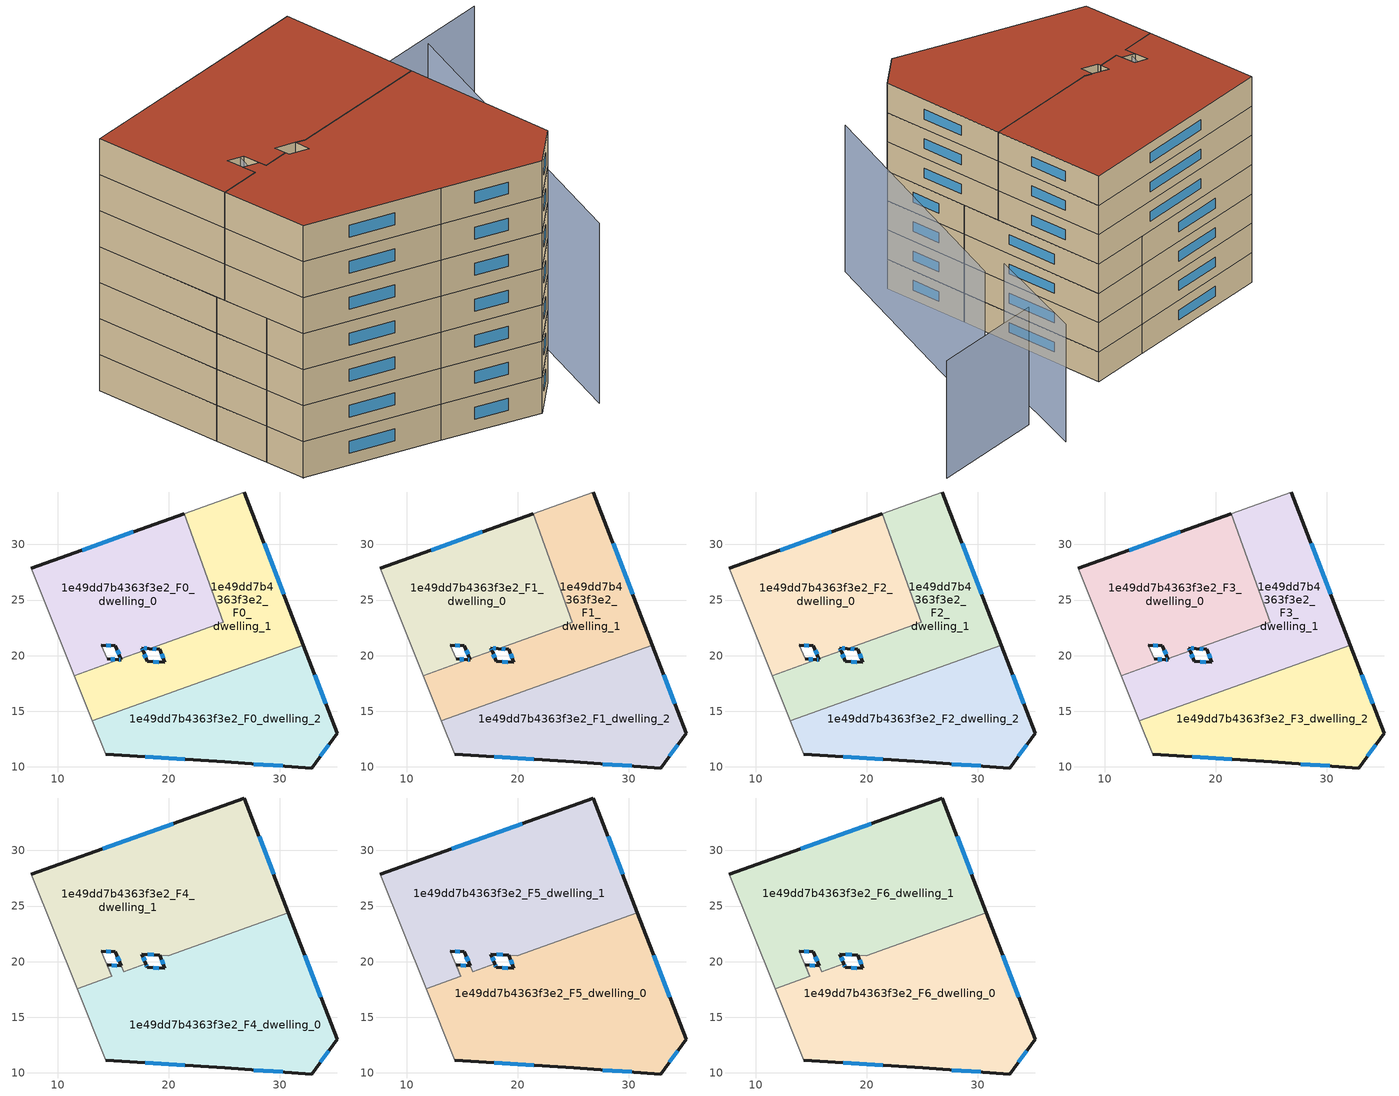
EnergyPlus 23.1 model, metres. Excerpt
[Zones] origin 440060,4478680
1e49dd7b4363f3e2_F0_dwelling_0
 floor ground (EU_floor_Construction): 21.39,32.78 24.89,23.01 18.27,20.64 17.59,20.68 17.69,20.43 15.7,19.72 15.21,20.88 13.94,20.95 14.46,19.7 15.48,19.64 11.5,18.21 7.65,27.85 z0
 wall outside (EU_wall_Construction): 17.69,20.43 17.59,20.68 18.27,20.64 / 13.94,20.95 15.21,20.88 15.7,19.72 / 15.48,19.64 14.46,19.7 / 21.39,32.78 7.65,27.85 z0:3
 wall adiabatic (EU_wall_Construction): 14.46,19.7 13.94,20.95 / 7.65,27.85 11.5,18.21 z0:3
 wall to 1e49dd7b4363f3e2_F0_dwelling_1 (EU_wall_Construction): 15.7,19.72 17.69,20.43 / 11.5,18.21 15.48,19.64 / 18.27,20.64 24.89,23.01 21.39,32.78 z0:3
 window (EU_Window_Construction): 17.82,20.67 18.04,20.65 / 17.66,20.52 17.63,20.6 / 15.37,20.49 15.54,20.11 / 14.36,20.93 14.78,20.9 / 15.14,19.66 14.8,19.68 / 16.8,31.13 12.24,29.5 z1:2
1e49dd7b4363f3e2_F0_dwelling_1
 floor ground (EU_floor_Construction): 26.8,34.72 32.1,20.93 13.13,14.12 11.5,18.21 15.48,19.64 15.74,19.62 15.7,19.72 17.69,20.43 18.07,19.49 19.64,19.39 19.21,20.57 18.27,20.64 24.89,23.01 21.39,32.78 z0
 wall outside (EU_wall_Construction): 15.7,19.72 15.74,19.62 15.48,19.64 / 18.27,20.64 19.21,20.57 19.64,19.39 18.07,19.49 17.69,20.43 / 32.1,20.93 26.8,34.72 z0:3
 wall adiabatic (EU_wall_Construction): 26.8,34.72 21.39,32.78 / 11.5,18.21 13.13,14.12 z0:3
 wall to 1e49dd7b4363f3e2_F0_dwelling_2 (EU_wall_Construction): 13.13,14.13 32.1,20.93 z0:3
 window (EU_Window_Construction): 15.65,19.63 15.57,19.63 / 17.95,19.81 17.82,20.12 / 19.12,19.43 18.6,19.46 / 19.35,20.18 19.5,19.79 / 18.58,20.62 18.89,20.59 / 30.33,25.54 28.57,30.11 z1:2
1e49dd7b4363f3e2_F0_dwelling_2
 floor ground (EU_floor_Construction): 32.1,20.93 35.14,13.02 32.89,9.89 25.04,10.43 14.33,11.13 13.13,14.12 z0
 wall outside (EU_wall_Construction): 14.33,11.13 25.04,10.43 32.89,9.89 35.14,13.02 32.1,20.93 z0:3
 wall adiabatic (EU_wall_Construction): 13.13,14.12 14.33,11.13 z0:3
 window (EU_Window_Construction): 34.13,15.66 33.12,18.28 / 33.64,10.94 34.39,11.97 / 27.66,10.25 30.26,10.08 / 17.91,10.9 21.46,10.67 z1:2
1e49dd7b4363f3e2_F1_dwelling_0
 floor to 1e49dd7b4363f3e2_F0_dwelling_0 (EU_floor_Construction): 21.39,32.78 24.89,23.01 18.27,20.64 17.59,20.68 17.69,20.43 15.7,19.72 15.21,20.88 13.94,20.95 14.46,19.7 15.48,19.64 11.5,18.21 7.65,27.85 z3
 wall outside (EU_wall_Construction): 17.69,20.43 17.59,20.68 18.27,20.64 / 13.94,20.95 15.21,20.88 15.7,19.72 / 15.48,19.64 14.46,19.7 / 21.39,32.78 7.65,27.85 z3:6
 wall adiabatic (EU_wall_Construction): 14.46,19.7 13.94,20.95 / 7.65,27.85 11.5,18.21 z3:6
 wall to 1e49dd7b4363f3e2_F1_dwelling_1 (EU_wall_Construction): 15.7,19.72 17.69,20.43 / 11.5,18.21 15.48,19.64 / 18.27,20.64 24.89,23.01 21.39,32.78 z3:6
 window (EU_Window_Construction): 17.82,20.67 18.04,20.65 / 17.66,20.52 17.63,20.6 / 15.37,20.49 15.54,20.11 / 14.36,20.93 14.78,20.9 / 15.14,19.66 14.8,19.68 / 16.8,31.13 12.24,29.5 z4:5
1e49dd7b4363f3e2_F1_dwelling_1
 floor to 1e49dd7b4363f3e2_F0_dwelling_1 (EU_floor_Construction): 26.8,34.72 32.1,20.93 13.13,14.12 11.5,18.21 15.48,19.64 15.74,19.62 15.7,19.72 17.69,20.43 18.07,19.49 19.64,19.39 19.21,20.57 18.27,20.64 24.89,23.01 21.39,32.78 z3
 wall outside (EU_wall_Construction): 15.7,19.72 15.74,19.62 15.48,19.64 / 18.27,20.64 19.21,20.57 19.64,19.39 18.07,19.49 17.69,20.43 / 32.1,20.93 26.8,34.72 z3:6
 wall adiabatic (EU_wall_Construction): 26.8,34.72 21.39,32.78 / 11.5,18.21 13.13,14.12 z3:6
 wall to 1e49dd7b4363f3e2_F1_dwelling_2 (EU_wall_Construction): 13.13,14.13 32.1,20.93 z3:6
 window (EU_Window_Construction): 15.65,19.63 15.57,19.63 / 17.95,19.81 17.82,20.12 / 19.12,19.43 18.6,19.46 / 19.35,20.18 19.5,19.79 / 18.58,20.62 18.89,20.59 / 30.33,25.54 28.57,30.11 z4:5
1e49dd7b4363f3e2_F1_dwelling_2
 floor to 1e49dd7b4363f3e2_F0_dwelling_2 (EU_floor_Construction): 32.1,20.93 35.14,13.02 32.89,9.89 25.04,10.43 14.33,11.13 13.13,14.12 z3
 wall outside (EU_wall_Construction): 14.33,11.13 25.04,10.43 32.89,9.89 35.14,13.02 32.1,20.93 z3:6
 wall adiabatic (EU_wall_Construction): 13.13,14.12 14.33,11.13 z3:6
 window (EU_Window_Construction): 34.13,15.66 33.12,18.28 / 33.64,10.94 34.39,11.97 / 27.66,10.25 30.26,10.08 / 17.91,10.9 21.46,10.67 z4:5
1e49dd7b4363f3e2_F2_dwelling_0
 floor to 1e49dd7b4363f3e2_F1_dwelling_0 (EU_floor_Construction): 21.39,32.78 24.89,23.01 18.27,20.64 17.59,20.68 17.69,20.43 15.7,19.72 15.21,20.88 13.94,20.95 14.46,19.7 15.48,19.64 11.5,18.21 7.65,27.85 z6
 wall outside (EU_wall_Construction): 17.69,20.43 17.59,20.68 18.27,20.64 / 13.94,20.95 15.21,20.88 15.7,19.72 / 15.48,19.64 14.46,19.7 / 21.39,32.78 7.65,27.85 z6:9
 wall adiabatic (EU_wall_Construction): 14.46,19.7 13.94,20.95 / 7.65,27.85 11.5,18.21 z6:9
 wall to 1e49dd7b4363f3e2_F2_dwelling_1 (EU_wall_Construction): 15.7,19.72 17.69,20.43 / 11.5,18.21 15.48,19.64 / 18.27,20.64 24.89,23.01 21.39,32.78 z6:9
 window (EU_Window_Construction): 17.82,20.67 18.04,20.65 / 17.66,20.52 17.63,20.6 / 15.37,20.49 15.54,20.11 / 14.36,20.93 14.78,20.9 / 15.14,19.66 14.8,19.68 / 16.8,31.13 12.24,29.5 z7:8
1e49dd7b4363f3e2_F2_dwelling_1
 floor to 1e49dd7b4363f3e2_F1_dwelling_1 (EU_floor_Construction): 26.8,34.72 32.1,20.93 13.13,14.12 11.5,18.21 15.48,19.64 15.74,19.62 15.7,19.72 17.69,20.43 18.07,19.49 19.64,19.39 19.21,20.57 18.27,20.64 24.89,23.01 21.39,32.78 z6
 wall outside (EU_wall_Construction): 15.7,19.72 15.74,19.62 15.48,19.64 / 18.27,20.64 19.21,20.57 19.64,19.39 18.07,19.49 17.69,20.43 / 32.1,20.93 26.8,34.72 z6:9
 wall adiabatic (EU_wall_Construction): 26.8,34.72 21.39,32.78 / 11.5,18.21 13.13,14.12 z6:9
 wall to 1e49dd7b4363f3e2_F2_dwelling_2 (EU_wall_Construction): 13.13,14.13 32.1,20.93 z6:9
 window (EU_Window_Construction): 15.65,19.63 15.57,19.63 / 17.95,19.81 17.82,20.12 / 19.12,19.43 18.6,19.46 / 19.35,20.18 19.5,19.79 / 18.58,20.62 18.89,20.59 / 30.33,25.54 28.57,30.11 z7:8
1e49dd7b4363f3e2_F2_dwelling_2
 floor to 1e49dd7b4363f3e2_F1_dwelling_2 (EU_floor_Construction): 32.1,20.93 35.14,13.02 32.89,9.89 25.04,10.43 14.33,11.13 13.13,14.12 z6
 wall outside (EU_wall_Construction): 14.33,11.13 25.04,10.43 32.89,9.89 35.14,13.02 32.1,20.93 z6:9
 wall adiabatic (EU_wall_Construction): 13.13,14.12 14.33,11.13 z6:9
 window (EU_Window_Construction): 34.13,15.66 33.12,18.28 / 33.64,10.94 34.39,11.97 / 27.66,10.25 30.26,10.08 / 17.91,10.9 21.46,10.67 z7:8
1e49dd7b4363f3e2_F3_dwelling_0
 floor to 1e49dd7b4363f3e2_F2_dwelling_0 (EU_floor_Construction): 21.39,32.78 24.89,23.01 18.27,20.64 17.59,20.68 17.69,20.43 15.7,19.72 15.21,20.88 13.94,20.95 14.46,19.7 15.48,19.64 11.5,18.21 7.65,27.85 z9
 wall outside (EU_wall_Construction): 17.69,20.43 17.59,20.68 18.27,20.64 / 13.94,20.95 15.21,20.88 15.7,19.72 / 15.48,19.64 14.46,19.7 / 21.39,32.78 7.65,27.85 z9:12
 wall adiabatic (EU_wall_Construction): 14.46,19.7 13.94,20.95 / 7.65,27.85 11.5,18.21 z9:12
 wall to 1e49dd7b4363f3e2_F3_dwelling_1 (EU_wall_Construction): 15.7,19.72 17.69,20.43 / 11.5,18.21 15.48,19.64 / 18.27,20.64 24.89,23.01 21.39,32.78 z9:12
 window (EU_Window_Construction): 17.82,20.67 18.04,20.65 / 17.66,20.52 17.63,20.6 / 15.37,20.49 15.54,20.11 / 14.36,20.93 14.78,20.9 / 15.14,19.66 14.8,19.68 / 16.8,31.13 12.24,29.5 z10:11
1e49dd7b4363f3e2_F3_dwelling_1
 floor to 1e49dd7b4363f3e2_F2_dwelling_1 (EU_floor_Construction): 26.8,34.72 32.1,20.93 13.13,14.12 11.5,18.21 15.48,19.64 15.74,19.62 15.7,19.72 17.69,20.43 18.07,19.49 19.64,19.39 19.21,20.57 18.27,20.64 24.89,23.01 21.39,32.78 z9
 wall outside (EU_wall_Construction): 15.7,19.72 15.74,19.62 15.48,19.64 / 18.27,20.64 19.21,20.57 19.64,19.39 18.07,19.49 17.69,20.43 / 32.1,20.93 26.8,34.72 z9:12
 wall adiabatic (EU_wall_Construction): 26.8,34.72 21.39,32.78 / 11.5,18.21 13.13,14.12 z9:12
 wall to 1e49dd7b4363f3e2_F3_dwelling_2 (EU_wall_Construction): 13.13,14.13 32.1,20.93 z9:12
 window (EU_Window_Construction): 15.65,19.63 15.57,19.63 / 17.95,19.81 17.82,20.12 / 19.12,19.43 18.6,19.46 / 19.35,20.18 19.5,19.79 / 18.58,20.62 18.89,20.59 / 30.33,25.54 28.57,30.11 z10:11
1e49dd7b4363f3e2_F3_dwelling_2
 floor to 1e49dd7b4363f3e2_F2_dwelling_2 (EU_floor_Construction): 32.1,20.93 35.14,13.02 32.89,9.89 25.04,10.43 14.33,11.13 13.13,14.12 z9
 wall outside (EU_wall_Construction): 14.33,11.13 25.04,10.43 32.89,9.89 35.14,13.02 32.1,20.93 z9:12
 wall adiabatic (EU_wall_Construction): 13.13,14.12 14.33,11.13 z9:12
 window (EU_Window_Construction): 34.13,15.66 33.12,18.28 / 33.64,10.94 34.39,11.97 / 27.66,10.25 30.26,10.08 / 17.91,10.9 21.46,10.67 z10:11
1e49dd7b4363f3e2_F4_dwelling_0
 floor to 1e49dd7b4363f3e2_F3_dwelling_0 (EU_floor_Construction): 15.48,19.64 14.62,19.33 14.46,19.7 z12
 floor to 1e49dd7b4363f3e2_F3_dwelling_1 (EU_floor_Construction): 30.77,24.39 32.1,20.93 13.13,14.13 11.75,17.57 14.88,18.69 14.62,19.33 15.48,19.64 15.74,19.62 15.97,19.08 17.95,19.79 18.07,19.49 19.64,19.39 19.21,20.57 19.97,20.52 z12
 floor to 1e49dd7b4363f3e2_F3_dwelling_2 (EU_floor_Construction): 32.1,20.93 35.14,13.02 32.89,9.89 25.04,10.43 14.33,11.13 13.13,14.13 z12
 wall outside (EU_wall_Construction): 15.74,19.62 14.46,19.7 / 19.21,20.57 19.64,19.39 18.07,19.49 17.95,19.79 / 14.33,11.13 25.04,10.43 32.89,9.89 35.14,13.02 30.77,24.39 z12:15
 wall adiabatic (EU_wall_Construction): 14.46,19.7 14.89,18.69 11.75,17.57 14.33,11.13 z12:15
 wall to 1e49dd7b4363f3e2_F4_dwelling_1 (EU_wall_Construction): 15.97,19.08 15.74,19.62 / 17.95,19.79 15.98,19.08 / 19.97,20.52 19.21,20.57 / 30.77,24.39 19.98,20.52 z12:15
 window (EU_Window_Construction): 15.31,19.65 14.89,19.67 / 18.03,19.59 17.99,19.69 / 19.12,19.43 18.6,19.46 / 19.35,20.18 19.5,19.79 / 33.68,16.82 32.23,20.59 / 33.64,10.94 34.39,11.97 / 27.66,10.25 30.26,10.08 / 17.91,10.9 21.46,10.67 z13:14
1e49dd7b4363f3e2_F4_dwelling_1
 floor to 1e49dd7b4363f3e2_F3_dwelling_0 (EU_floor_Construction): 21.39,32.78 24.89,23.01 18.27,20.64 17.59,20.68 17.69,20.43 15.7,19.72 15.21,20.88 13.94,20.95 14.62,19.33 11.5,18.21 7.65,27.85 z12
 floor to 1e49dd7b4363f3e2_F3_dwelling_1 (EU_floor_Construction): 17.69,20.43 17.95,19.79 15.98,19.08 15.75,19.61 15.72,19.67 15.7,19.72 z12; 26.8,34.72 30.77,24.39 19.98,20.52 18.27,20.64 24.89,23.01 21.39,32.78 z12; 14.62,19.33 14.88,18.69 11.75,17.57 11.5,18.21 z12
 wall outside (EU_wall_Construction): 13.94,20.95 15.21,20.88 15.74,19.63 / 30.77,24.39 26.8,34.72 7.65,27.85 / 17.95,19.79 17.59,20.68 19.21,20.57 z12:15
 wall adiabatic (EU_wall_Construction): 14.89,18.69 13.94,20.95 / 7.65,27.85 11.75,17.57 14.88,18.69 z12:15
 window (EU_Window_Construction): 15.39,20.46 15.56,20.05 / 14.36,20.93 14.78,20.9 / 20.4,32.42 14.05,30.14 / 29.44,27.84 28.13,31.27 / 17.83,20.09 17.71,20.39 / 18.13,20.65 18.67,20.61 z13:14
1e49dd7b4363f3e2_F5_dwelling_0
 floor to 1e49dd7b4363f3e2_F4_dwelling_0 (EU_floor_Construction): 30.77,24.39 35.14,13.02 32.89,9.89 25.04,10.43 14.33,11.13 11.75,17.57 14.88,18.69 14.46,19.7 15.74,19.62 15.97,19.08 17.95,19.79 18.07,19.49 19.64,19.39 19.21,20.57 19.97,20.52 z15
 wall outside (EU_wall_Construction): 15.74,19.62 14.46,19.7 / 19.21,20.57 19.64,19.39 18.07,19.49 17.95,19.79 / 14.33,11.13 25.04,10.43 32.89,9.89 35.14,13.02 30.77,24.39 z15:18
 wall adiabatic (EU_wall_Construction): 14.46,19.7 14.89,18.69 11.75,17.57 14.33,11.13 z15:18
 wall to 1e49dd7b4363f3e2_F5_dwelling_1 (EU_wall_Construction): 15.97,19.08 15.74,19.62 / 17.95,19.79 15.98,19.08 / 19.97,20.52 19.21,20.57 / 30.77,24.39 19.98,20.52 z15:18
 window (EU_Window_Construction): 15.31,19.65 14.89,19.67 / 18.03,19.59 17.99,19.69 / 19.12,19.43 18.6,19.46 / 19.35,20.18 19.5,19.79 / 33.68,16.82 32.23,20.59 / 33.64,10.94 34.39,11.97 / 27.66,10.25 30.26,10.08 / 17.91,10.9 21.46,10.67 z16:17
1e49dd7b4363f3e2_F5_dwelling_1
 floor to 1e49dd7b4363f3e2_F4_dwelling_1 (EU_floor_Construction): 26.8,34.72 30.77,24.39 19.98,20.52 17.59,20.68 17.95,19.79 15.98,19.08 15.21,20.88 13.94,20.95 14.88,18.69 11.75,17.57 7.65,27.85 z15
 wall outside (EU_wall_Construction): 13.94,20.95 15.21,20.88 15.74,19.63 / 30.77,24.39 26.8,34.72 7.65,27.85 / 17.95,19.79 17.59,20.68 19.21,20.57 z15:18
 wall adiabatic (EU_wall_Construction): 14.89,18.69 13.94,20.95 / 7.65,27.85 11.75,17.57 14.88,18.69 z15:18
 window (EU_Window_Construction): 15.39,20.46 15.56,20.05 / 14.36,20.93 14.78,20.9 / 20.4,32.42 14.05,30.14 / 29.44,27.84 28.13,31.27 / 17.83,20.09 17.71,20.39 / 18.13,20.65 18.67,20.61 z16:17
1e49dd7b4363f3e2_F6_dwelling_0
 floor to 1e49dd7b4363f3e2_F5_dwelling_0 (EU_floor_Construction): 30.77,24.39 35.14,13.02 32.89,9.89 25.04,10.43 14.33,11.13 11.75,17.57 14.88,18.69 14.46,19.7 15.74,19.62 15.97,19.08 17.95,19.79 18.07,19.49 19.64,19.39 19.21,20.57 19.97,20.52 z18
 wall outside (EU_wall_Construction): 15.74,19.62 14.46,19.7 / 19.21,20.57 19.64,19.39 18.07,19.49 17.95,19.79 / 14.33,11.13 25.04,10.43 32.89,9.89 35.14,13.02 30.77,24.39 z18:21
 wall adiabatic (EU_wall_Construction): 14.46,19.7 14.89,18.69 11.75,17.57 14.33,11.13 z18:21
 wall to 1e49dd7b4363f3e2_F6_dwelling_1 (EU_wall_Construction): 15.97,19.08 15.74,19.62 / 17.95,19.79 15.98,19.08 / 19.97,20.52 19.21,20.57 / 30.77,24.39 19.98,20.52 z18:21
 window (EU_Window_Construction): 15.31,19.65 14.89,19.67 / 18.03,19.59 17.99,19.69 / 19.12,19.43 18.6,19.46 / 19.35,20.18 19.5,19.79 / 33.68,16.82 32.23,20.59 / 33.64,10.94 34.39,11.97 / 27.66,10.25 30.26,10.08 / 17.91,10.9 21.46,10.67 z19:20
 roof outside (EU_roof_Construction): 32.89,9.89 35.14,13.02 30.77,24.39 19.97,20.52 19.21,20.57 19.64,19.39 18.07,19.49 17.95,19.79 15.97,19.08 15.74,19.62 14.46,19.7 14.88,18.69 11.75,17.57 14.33,11.13 25.04,10.43 z21
1e49dd7b4363f3e2_F6_dwelling_1
 floor to 1e49dd7b4363f3e2_F5_dwelling_1 (EU_floor_Construction): 26.8,34.72 30.77,24.39 19.98,20.52 17.59,20.68 17.95,19.79 15.98,19.08 15.21,20.88 13.94,20.95 14.88,18.69 11.75,17.57 7.65,27.85 z18
 wall outside (EU_wall_Construction): 13.94,20.95 15.21,20.88 15.74,19.63 / 30.77,24.39 26.8,34.72 7.65,27.85 / 17.95,19.79 17.59,20.68 19.21,20.57 z18:21
 wall adiabatic (EU_wall_Construction): 14.89,18.69 13.94,20.95 / 7.65,27.85 11.75,17.57 14.88,18.69 z18:21
 window (EU_Window_Construction): 15.39,20.46 15.56,20.05 / 14.36,20.93 14.78,20.9 / 20.4,32.42 14.05,30.14 / 29.44,27.84 28.13,31.27 / 17.83,20.09 17.71,20.39 / 18.13,20.65 18.67,20.61 z19:20
 roof outside (EU_roof_Construction): 30.77,24.39 26.8,34.72 7.65,27.85 11.75,17.57 14.88,18.69 13.94,20.95 15.21,20.88 15.97,19.08 17.95,19.79 17.59,20.68 19.97,20.52 z21
shading: 36.95,8.94 38.13,34.71 / 26.8,34.72 15.48,30.38 z0:15; 15.49,30.7 14.33,11.13 z0:21; 45.66,41.21 35.4,37.51 / 33.77,30.53 33.99,41.43 z0:12
[Building]
EU S2 Campaign: North Axis=0; Terrain=City; Solar Distribution=FullExterior
[Site:Location]
Madrid: Latitude=40.5; Longitude=-3.5; Time Zone=1; Elevation=609
[SizingPeriod:WeatherFileDays]
AnnualSizingPeriod: Begin Month=1; Begin Day of Month=1; End Month=12; End Day of Month=31; Day of Week for Start Day=Monday; Use Weather File Daylight Saving Period=No; Use Weather File Rain and Snow Indicators=No
[MATERIAL]
EU_InternalMass_Material: Roughness=MediumRough; Thickness=0.1; Conductivity=1; Density=1800; Specific Heat=900; Thermal Absorptance=0.9; Solar Absorptance=0.7; Visible Absorptance=0.7
[MATERIAL:NOMASS] Roughness=MediumRough; Thermal Absorptance=0.9; Solar Absorptance=0.7; Visible Absorptance=0.7
Name | Thermal Resistance
EU_wall_NoMass | 0.459673
EU_roof_NoMass | 0.495815
EU_floor_NoMass | 0.788942
[WINDOWMATERIAL:SIMPLEGLAZINGSYSTEM]
EU_Window_SimpleGlazing: UFactor=4.26103; Solar Heat Gain Coefficient=0.85; Visible Transmittance=0.85
[CONSTRUCTION]
EU_wall_Construction: EU_wall_NoMass
EU_roof_Construction: EU_roof_NoMass
EU_floor_Construction: EU_floor_NoMass
EU_InternalMass_Construction: EU_InternalMass_Material
EU_Window_Construction: EU_Window_SimpleGlazing
[ZONE] Type=1; Multiplier=1; Ceiling Height=autocalculate; Floor Area=autocalculate; Part of Total Floor Area=Yes
Name | Volume
1e49dd7b4363f3e2_F0_dwelling_0 | 443.515
1e49dd7b4363f3e2_F1_dwelling_0; 1e49dd7b4363f3e2_F2_dwelling_0; 1e49dd7b4363f3e2_F3_dwelling_0 | 443.514
1e49dd7b4363f3e2_F4_dwelling_0 | 668.526
1e49dd7b4363f3e2_F5_dwelling_0; 1e49dd7b4363f3e2_F6_dwelling_0 | 668.533
1e49dd7b4363f3e2_F0_dwelling_1 | 443.541
1e49dd7b4363f3e2_F1_dwelling_1; 1e49dd7b4363f3e2_F2_dwelling_1; 1e49dd7b4363f3e2_F3_dwelling_1 | 443.542
1e49dd7b4363f3e2_F4_dwelling_1 | 662.065
1e49dd7b4363f3e2_F5_dwelling_1; 1e49dd7b4363f3e2_F6_dwelling_1 | 662.07
1e49dd7b4363f3e2_F0_dwelling_2; 1e49dd7b4363f3e2_F1_dwelling_2; 1e49dd7b4363f3e2_F2_dwelling_2; 1e49dd7b4363f3e2_F3_dwelling_2 | 443.555
[INTERNALMASS] Construction=EU_InternalMass_Construction
Name | Zone or ZoneList | Surface Area
1e49dd7b4363f3e2_F0_dwelling_0_EU_InternalMass | 1e49dd7b4363f3e2_F0_dwelling_0 | 147.838
1e49dd7b4363f3e2_F0_dwelling_1_EU_InternalMass | 1e49dd7b4363f3e2_F0_dwelling_1 | 147.847
1e49dd7b4363f3e2_F0_dwelling_2_EU_InternalMass | 1e49dd7b4363f3e2_F0_dwelling_2 | 147.85
1e49dd7b4363f3e2_F1_dwelling_0_EU_InternalMass | 1e49dd7b4363f3e2_F1_dwelling_0 | 147.838
1e49dd7b4363f3e2_F1_dwelling_1_EU_InternalMass | 1e49dd7b4363f3e2_F1_dwelling_1 | 147.847
1e49dd7b4363f3e2_F1_dwelling_2_EU_InternalMass | 1e49dd7b4363f3e2_F1_dwelling_2 | 147.85
1e49dd7b4363f3e2_F2_dwelling_0_EU_InternalMass | 1e49dd7b4363f3e2_F2_dwelling_0 | 147.838
1e49dd7b4363f3e2_F2_dwelling_1_EU_InternalMass | 1e49dd7b4363f3e2_F2_dwelling_1 | 147.847
1e49dd7b4363f3e2_F2_dwelling_2_EU_InternalMass | 1e49dd7b4363f3e2_F2_dwelling_2 | 147.85
1e49dd7b4363f3e2_F3_dwelling_0_EU_InternalMass | 1e49dd7b4363f3e2_F3_dwelling_0 | 147.838
1e49dd7b4363f3e2_F3_dwelling_1_EU_InternalMass | 1e49dd7b4363f3e2_F3_dwelling_1 | 147.847
1e49dd7b4363f3e2_F3_dwelling_2_EU_InternalMass | 1e49dd7b4363f3e2_F3_dwelling_2 | 147.85
1e49dd7b4363f3e2_F4_dwelling_0_EU_InternalMass | 1e49dd7b4363f3e2_F4_dwelling_0 | 222.842
1e49dd7b4363f3e2_F4_dwelling_1_EU_InternalMass | 1e49dd7b4363f3e2_F4_dwelling_1 | 220.699
1e49dd7b4363f3e2_F5_dwelling_0_EU_InternalMass | 1e49dd7b4363f3e2_F5_dwelling_0 | 222.842
1e49dd7b4363f3e2_F5_dwelling_1_EU_InternalMass | 1e49dd7b4363f3e2_F5_dwelling_1 | 220.699
1e49dd7b4363f3e2_F6_dwelling_0_EU_InternalMass | 1e49dd7b4363f3e2_F6_dwelling_0 | 222.842
1e49dd7b4363f3e2_F6_dwelling_1_EU_InternalMass | 1e49dd7b4363f3e2_F6_dwelling_1 | 220.699
[OTHEREQUIPMENT] Fuel Type=Electricity; Design Level Calculation Method=Watts/Area; Power per Zone Floor Area=1; Fraction Latent=0; Fraction Radiant=0; Fraction Lost=0; Carbon Dioxide Generation Rate=0; EndUse Subcategory=EU_Step8_InternalGains
Name | Zone or ZoneList or Space or SpaceList | Schedule
EU_Step8_InternalGain_1e49dd7b4363f3e2_F0_dwelling_0_f000 | 1e49dd7b4363f3e2_F0_dwelling_0 | EU_Step8_GainSchedule_1e49dd7b4363f3e2_F0_dwelling_0_f000
EU_Step8_InternalGain_1e49dd7b4363f3e2_F0_dwelling_1_f000 | 1e49dd7b4363f3e2_F0_dwelling_1 | EU_Step8_GainSchedule_1e49dd7b4363f3e2_F0_dwelling_1_f000
EU_Step8_InternalGain_1e49dd7b4363f3e2_F0_dwelling_2_f000 | 1e49dd7b4363f3e2_F0_dwelling_2 | EU_Step8_GainSchedule_1e49dd7b4363f3e2_F0_dwelling_2_f000
EU_Step8_InternalGain_1e49dd7b4363f3e2_F1_dwelling_0_f000 | 1e49dd7b4363f3e2_F1_dwelling_0 | EU_Step8_GainSchedule_1e49dd7b4363f3e2_F1_dwelling_0_f000
EU_Step8_InternalGain_1e49dd7b4363f3e2_F1_dwelling_1_f000 | 1e49dd7b4363f3e2_F1_dwelling_1 | EU_Step8_GainSchedule_1e49dd7b4363f3e2_F1_dwelling_1_f000
EU_Step8_InternalGain_1e49dd7b4363f3e2_F1_dwelling_2_f000 | 1e49dd7b4363f3e2_F1_dwelling_2 | EU_Step8_GainSchedule_1e49dd7b4363f3e2_F1_dwelling_2_f000
EU_Step8_InternalGain_1e49dd7b4363f3e2_F2_dwelling_0_f000 | 1e49dd7b4363f3e2_F2_dwelling_0 | EU_Step8_GainSchedule_1e49dd7b4363f3e2_F2_dwelling_0_f000
EU_Step8_InternalGain_1e49dd7b4363f3e2_F2_dwelling_1_f000 | 1e49dd7b4363f3e2_F2_dwelling_1 | EU_Step8_GainSchedule_1e49dd7b4363f3e2_F2_dwelling_1_f000
EU_Step8_InternalGain_1e49dd7b4363f3e2_F2_dwelling_2_f000 | 1e49dd7b4363f3e2_F2_dwelling_2 | EU_Step8_GainSchedule_1e49dd7b4363f3e2_F2_dwelling_2_f000
EU_Step8_InternalGain_1e49dd7b4363f3e2_F3_dwelling_0_f000 | 1e49dd7b4363f3e2_F3_dwelling_0 | EU_Step8_GainSchedule_1e49dd7b4363f3e2_F3_dwelling_0_f000
EU_Step8_InternalGain_1e49dd7b4363f3e2_F3_dwelling_1_f000 | 1e49dd7b4363f3e2_F3_dwelling_1 | EU_Step8_GainSchedule_1e49dd7b4363f3e2_F3_dwelling_1_f000
EU_Step8_InternalGain_1e49dd7b4363f3e2_F3_dwelling_2_f000 | 1e49dd7b4363f3e2_F3_dwelling_2 | EU_Step8_GainSchedule_1e49dd7b4363f3e2_F3_dwelling_2_f000
EU_Step8_InternalGain_1e49dd7b4363f3e2_F4_dwelling_0_f000 | 1e49dd7b4363f3e2_F4_dwelling_0 | EU_Step8_GainSchedule_1e49dd7b4363f3e2_F4_dwelling_0_f000
EU_Step8_InternalGain_1e49dd7b4363f3e2_F4_dwelling_1_f000 | 1e49dd7b4363f3e2_F4_dwelling_1 | EU_Step8_GainSchedule_1e49dd7b4363f3e2_F4_dwelling_1_f000
EU_Step8_InternalGain_1e49dd7b4363f3e2_F5_dwelling_0_f000 | 1e49dd7b4363f3e2_F5_dwelling_0 | EU_Step8_GainSchedule_1e49dd7b4363f3e2_F5_dwelling_0_f000
EU_Step8_InternalGain_1e49dd7b4363f3e2_F5_dwelling_1_f000 | 1e49dd7b4363f3e2_F5_dwelling_1 | EU_Step8_GainSchedule_1e49dd7b4363f3e2_F5_dwelling_1_f000
EU_Step8_InternalGain_1e49dd7b4363f3e2_F6_dwelling_0_f000 | 1e49dd7b4363f3e2_F6_dwelling_0 | EU_Step8_GainSchedule_1e49dd7b4363f3e2_F6_dwelling_0_f000
EU_Step8_InternalGain_1e49dd7b4363f3e2_F6_dwelling_1_f000 | 1e49dd7b4363f3e2_F6_dwelling_1 | EU_Step8_GainSchedule_1e49dd7b4363f3e2_F6_dwelling_1_f000
[ZONEVENTILATION:DESIGNFLOWRATE] Schedule=EU_AlwaysOn; Design Flow Rate Calculation Method=AirChanges/Hour; Air Changes per Hour=0.719161; Ventilation Type=Natural; Fan Pressure Rise=0; Fan Total Efficiency=1; Constant Term Coefficient=1; Temperature Term Coefficient=0; Velocity Term Coefficient=0; Velocity Squared Term Coefficient=0; Minimum Indoor Temperature=-100; Maximum Indoor Temperature=100; Delta Temperature=-100; Minimum Outdoor Temperature=-100; Maximum Outdoor Temperature=100; Maximum Wind Speed=40
Name | Zone or ZoneList or Space or SpaceList
EU_ConstantAir_1e49dd7b4363f3e2_F0_dwelling_0 | 1e49dd7b4363f3e2_F0_dwelling_0
EU_ConstantAir_1e49dd7b4363f3e2_F0_dwelling_1 | 1e49dd7b4363f3e2_F0_dwelling_1
EU_ConstantAir_1e49dd7b4363f3e2_F0_dwelling_2 | 1e49dd7b4363f3e2_F0_dwelling_2
EU_ConstantAir_1e49dd7b4363f3e2_F1_dwelling_0 | 1e49dd7b4363f3e2_F1_dwelling_0
EU_ConstantAir_1e49dd7b4363f3e2_F1_dwelling_1 | 1e49dd7b4363f3e2_F1_dwelling_1
EU_ConstantAir_1e49dd7b4363f3e2_F1_dwelling_2 | 1e49dd7b4363f3e2_F1_dwelling_2
EU_ConstantAir_1e49dd7b4363f3e2_F2_dwelling_0 | 1e49dd7b4363f3e2_F2_dwelling_0
EU_ConstantAir_1e49dd7b4363f3e2_F2_dwelling_1 | 1e49dd7b4363f3e2_F2_dwelling_1
EU_ConstantAir_1e49dd7b4363f3e2_F2_dwelling_2 | 1e49dd7b4363f3e2_F2_dwelling_2
EU_ConstantAir_1e49dd7b4363f3e2_F3_dwelling_0 | 1e49dd7b4363f3e2_F3_dwelling_0
EU_ConstantAir_1e49dd7b4363f3e2_F3_dwelling_1 | 1e49dd7b4363f3e2_F3_dwelling_1
EU_ConstantAir_1e49dd7b4363f3e2_F3_dwelling_2 | 1e49dd7b4363f3e2_F3_dwelling_2
EU_ConstantAir_1e49dd7b4363f3e2_F4_dwelling_0 | 1e49dd7b4363f3e2_F4_dwelling_0
EU_ConstantAir_1e49dd7b4363f3e2_F4_dwelling_1 | 1e49dd7b4363f3e2_F4_dwelling_1
EU_ConstantAir_1e49dd7b4363f3e2_F5_dwelling_0 | 1e49dd7b4363f3e2_F5_dwelling_0
EU_ConstantAir_1e49dd7b4363f3e2_F5_dwelling_1 | 1e49dd7b4363f3e2_F5_dwelling_1
EU_ConstantAir_1e49dd7b4363f3e2_F6_dwelling_0 | 1e49dd7b4363f3e2_F6_dwelling_0
EU_ConstantAir_1e49dd7b4363f3e2_F6_dwelling_1 | 1e49dd7b4363f3e2_F6_dwelling_1
[HVACTEMPLATE:THERMOSTAT] Constant Heating Setpoint=20; Constant Cooling Setpoint=50
EU_HeatOnly_1e49dd7b4363f3e2_F0_dwelling_0; EU_HeatOnly_1e49dd7b4363f3e2_F0_dwelling_1; EU_HeatOnly_1e49dd7b4363f3e2_F0_dwelling_2; EU_HeatOnly_1e49dd7b4363f3e2_F1_dwelling_0; EU_HeatOnly_1e49dd7b4363f3e2_F1_dwelling_1; EU_HeatOnly_1e49dd7b4363f3e2_F1_dwelling_2; EU_HeatOnly_1e49dd7b4363f3e2_F2_dwelling_0; EU_HeatOnly_1e49dd7b4363f3e2_F2_dwelling_1; EU_HeatOnly_1e49dd7b4363f3e2_F2_dwelling_2; EU_HeatOnly_1e49dd7b4363f3e2_F3_dwelling_0; EU_HeatOnly_1e49dd7b4363f3e2_F3_dwelling_1; EU_HeatOnly_1e49dd7b4363f3e2_F3_dwelling_2; EU_HeatOnly_1e49dd7b4363f3e2_F4_dwelling_0; EU_HeatOnly_1e49dd7b4363f3e2_F4_dwelling_1; EU_HeatOnly_1e49dd7b4363f3e2_F5_dwelling_0; EU_HeatOnly_1e49dd7b4363f3e2_F5_dwelling_1; EU_HeatOnly_1e49dd7b4363f3e2_F6_dwelling_0; EU_HeatOnly_1e49dd7b4363f3e2_F6_dwelling_1
[HVACTEMPLATE:ZONE:IDEALLOADSAIRSYSTEM] System Availability Schedule=EU_AlwaysOn; Maximum Heating Supply Air Temperature=50; Minimum Cooling Supply Air Temperature=13; Maximum Heating Supply Air Humidity Ratio=0.0156; Minimum Cooling Supply Air Humidity Ratio=0.0077; Heating Limit=NoLimit; Cooling Limit=NoLimit; Heating Availability Schedule=EU_AlwaysOn; Cooling Availability Schedule=EU_CoolingOff; Dehumidification Control Type=ConstantSensibleHeatRatio; Cooling Sensible Heat Ratio=0.7; Dehumidification Setpoint=60; Humidification Control Type=None; Humidification Setpoint=30; Outdoor Air Method=None; Outdoor Air Flow Rate per Person=0.00944; Outdoor Air Flow Rate per Zone Floor Area=0; Outdoor Air Flow Rate per Zone=0; Demand Controlled Ventilation Type=None; Outdoor Air Economizer Type=NoEconomizer; Heat Recovery Type=None; Sensible Heat Recovery Effectiveness=0.7; Latent Heat Recovery Effectiveness=0.65
Name | Template Thermostat
1e49dd7b4363f3e2_F0_dwelling_0 | EU_HeatOnly_1e49dd7b4363f3e2_F0_dwelling_0
1e49dd7b4363f3e2_F0_dwelling_1 | EU_HeatOnly_1e49dd7b4363f3e2_F0_dwelling_1
1e49dd7b4363f3e2_F0_dwelling_2 | EU_HeatOnly_1e49dd7b4363f3e2_F0_dwelling_2
1e49dd7b4363f3e2_F1_dwelling_0 | EU_HeatOnly_1e49dd7b4363f3e2_F1_dwelling_0
1e49dd7b4363f3e2_F1_dwelling_1 | EU_HeatOnly_1e49dd7b4363f3e2_F1_dwelling_1
1e49dd7b4363f3e2_F1_dwelling_2 | EU_HeatOnly_1e49dd7b4363f3e2_F1_dwelling_2
1e49dd7b4363f3e2_F2_dwelling_0 | EU_HeatOnly_1e49dd7b4363f3e2_F2_dwelling_0
1e49dd7b4363f3e2_F2_dwelling_1 | EU_HeatOnly_1e49dd7b4363f3e2_F2_dwelling_1
1e49dd7b4363f3e2_F2_dwelling_2 | EU_HeatOnly_1e49dd7b4363f3e2_F2_dwelling_2
1e49dd7b4363f3e2_F3_dwelling_0 | EU_HeatOnly_1e49dd7b4363f3e2_F3_dwelling_0
1e49dd7b4363f3e2_F3_dwelling_1 | EU_HeatOnly_1e49dd7b4363f3e2_F3_dwelling_1
1e49dd7b4363f3e2_F3_dwelling_2 | EU_HeatOnly_1e49dd7b4363f3e2_F3_dwelling_2
1e49dd7b4363f3e2_F4_dwelling_0 | EU_HeatOnly_1e49dd7b4363f3e2_F4_dwelling_0
1e49dd7b4363f3e2_F4_dwelling_1 | EU_HeatOnly_1e49dd7b4363f3e2_F4_dwelling_1
1e49dd7b4363f3e2_F5_dwelling_0 | EU_HeatOnly_1e49dd7b4363f3e2_F5_dwelling_0
1e49dd7b4363f3e2_F5_dwelling_1 | EU_HeatOnly_1e49dd7b4363f3e2_F5_dwelling_1
1e49dd7b4363f3e2_F6_dwelling_0 | EU_HeatOnly_1e49dd7b4363f3e2_F6_dwelling_0
1e49dd7b4363f3e2_F6_dwelling_1 | EU_HeatOnly_1e49dd7b4363f3e2_F6_dwelling_1
[SIZING:ZONE] Zone Cooling Design Supply Air Temperature Input Method=SupplyAirTemperature; Zone Cooling Design Supply Air Temperature=13; Zone Heating Design Supply Air Temperature Input Method=SupplyAirTemperature; Zone Heating Design Supply Air Temperature=50; Zone Cooling Design Supply Air Humidity Ratio=0.008; Zone Heating Design Supply Air Humidity Ratio=0.008; Cooling Design Air Flow Method=DesignDay; Cooling Design Air Flow Rate=0; Cooling Minimum Air Flow per Zone Floor Area=0.000762; Cooling Minimum Air Flow=0; Cooling Minimum Air Flow Fraction=0.2; Heating Design Air Flow Method=DesignDay; Heating Design Air Flow Rate=0; Heating Maximum Air Flow per Zone Floor Area=0.002032; Heating Maximum Air Flow=0.141576; Heating Maximum Air Flow Fraction=0.3; Account for Dedicated Outdoor Air System=No; Dedicated Outdoor Air System Control Strategy=NeutralSupplyAir; Dedicated Outdoor Air Low Setpoint Temperature for Design=autosize; Dedicated Outdoor Air High Setpoint Temperature for Design=autosize; Zone Load Sizing Method=Sensible Load Only No Latent Load; Zone Latent Cooling Design Supply Air Humidity Ratio Input Method=HumidityRatioDifference; Zone Cooling Design Supply Air Humidity Ratio Difference=0.005; Zone Latent Heating Design Supply Air Humidity Ratio Input Method=HumidityRatioDifference; Zone Humidification Design Supply Air Humidity Ratio Difference=0.005
1e49dd7b4363f3e2_F0_dwelling_0; 1e49dd7b4363f3e2_F0_dwelling_1; 1e49dd7b4363f3e2_F0_dwelling_2; 1e49dd7b4363f3e2_F1_dwelling_0; 1e49dd7b4363f3e2_F1_dwelling_1; 1e49dd7b4363f3e2_F1_dwelling_2; 1e49dd7b4363f3e2_F2_dwelling_0; 1e49dd7b4363f3e2_F2_dwelling_1; 1e49dd7b4363f3e2_F2_dwelling_2; 1e49dd7b4363f3e2_F3_dwelling_0; 1e49dd7b4363f3e2_F3_dwelling_1; 1e49dd7b4363f3e2_F3_dwelling_2; 1e49dd7b4363f3e2_F4_dwelling_0; 1e49dd7b4363f3e2_F4_dwelling_1; 1e49dd7b4363f3e2_F5_dwelling_0; 1e49dd7b4363f3e2_F5_dwelling_1; 1e49dd7b4363f3e2_F6_dwelling_0; 1e49dd7b4363f3e2_F6_dwelling_1
[SCHEDULE:CONSTANT]
Name | Hourly Value
EU_AlwaysOn | 1
EU_CoolingOff | 0
[SCHEDULE:FILE] Column Number=1; Rows to Skip at Top=0; Number of Hours of Data=8760; Column Separator=Comma; Interpolate to Timestep=No; Minutes per Item=60; Adjust Schedule for Daylight Savings=Yes
Name | File
EU_Step8_GainSchedule_1e49dd7b4363f3e2_F0_dwelling_0_f000 | ../../schedules/1e49dd7b4363f3e2/1e49dd7b4363f3e2_F0_dwelling_0_f000_gain.csv
EU_Step8_GainSchedule_1e49dd7b4363f3e2_F0_dwelling_1_f000 | ../../schedules/1e49dd7b4363f3e2/1e49dd7b4363f3e2_F0_dwelling_1_f000_gain.csv
EU_Step8_GainSchedule_1e49dd7b4363f3e2_F0_dwelling_2_f000 | ../../schedules/1e49dd7b4363f3e2/1e49dd7b4363f3e2_F0_dwelling_2_f000_gain.csv
EU_Step8_GainSchedule_1e49dd7b4363f3e2_F1_dwelling_0_f000 | ../../schedules/1e49dd7b4363f3e2/1e49dd7b4363f3e2_F1_dwelling_0_f000_gain.csv
EU_Step8_GainSchedule_1e49dd7b4363f3e2_F1_dwelling_1_f000 | ../../schedules/1e49dd7b4363f3e2/1e49dd7b4363f3e2_F1_dwelling_1_f000_gain.csv
EU_Step8_GainSchedule_1e49dd7b4363f3e2_F1_dwelling_2_f000 | ../../schedules/1e49dd7b4363f3e2/1e49dd7b4363f3e2_F1_dwelling_2_f000_gain.csv
EU_Step8_GainSchedule_1e49dd7b4363f3e2_F2_dwelling_0_f000 | ../../schedules/1e49dd7b4363f3e2/1e49dd7b4363f3e2_F2_dwelling_0_f000_gain.csv
EU_Step8_GainSchedule_1e49dd7b4363f3e2_F2_dwelling_1_f000 | ../../schedules/1e49dd7b4363f3e2/1e49dd7b4363f3e2_F2_dwelling_1_f000_gain.csv
EU_Step8_GainSchedule_1e49dd7b4363f3e2_F2_dwelling_2_f000 | ../../schedules/1e49dd7b4363f3e2/1e49dd7b4363f3e2_F2_dwelling_2_f000_gain.csv
EU_Step8_GainSchedule_1e49dd7b4363f3e2_F3_dwelling_0_f000 | ../../schedules/1e49dd7b4363f3e2/1e49dd7b4363f3e2_F3_dwelling_0_f000_gain.csv
EU_Step8_GainSchedule_1e49dd7b4363f3e2_F3_dwelling_1_f000 | ../../schedules/1e49dd7b4363f3e2/1e49dd7b4363f3e2_F3_dwelling_1_f000_gain.csv
EU_Step8_GainSchedule_1e49dd7b4363f3e2_F3_dwelling_2_f000 | ../../schedules/1e49dd7b4363f3e2/1e49dd7b4363f3e2_F3_dwelling_2_f000_gain.csv
EU_Step8_GainSchedule_1e49dd7b4363f3e2_F4_dwelling_0_f000 | ../../schedules/1e49dd7b4363f3e2/1e49dd7b4363f3e2_F4_dwelling_0_f000_gain.csv
EU_Step8_GainSchedule_1e49dd7b4363f3e2_F4_dwelling_1_f000 | ../../schedules/1e49dd7b4363f3e2/1e49dd7b4363f3e2_F4_dwelling_1_f000_gain.csv
EU_Step8_GainSchedule_1e49dd7b4363f3e2_F5_dwelling_0_f000 | ../../schedules/1e49dd7b4363f3e2/1e49dd7b4363f3e2_F5_dwelling_0_f000_gain.csv
EU_Step8_GainSchedule_1e49dd7b4363f3e2_F5_dwelling_1_f000 | ../../schedules/1e49dd7b4363f3e2/1e49dd7b4363f3e2_F5_dwelling_1_f000_gain.csv
EU_Step8_GainSchedule_1e49dd7b4363f3e2_F6_dwelling_0_f000 | ../../schedules/1e49dd7b4363f3e2/1e49dd7b4363f3e2_F6_dwelling_0_f000_gain.csv
EU_Step8_GainSchedule_1e49dd7b4363f3e2_F6_dwelling_1_f000 | ../../schedules/1e49dd7b4363f3e2/1e49dd7b4363f3e2_F6_dwelling_1_f000_gain.csv
